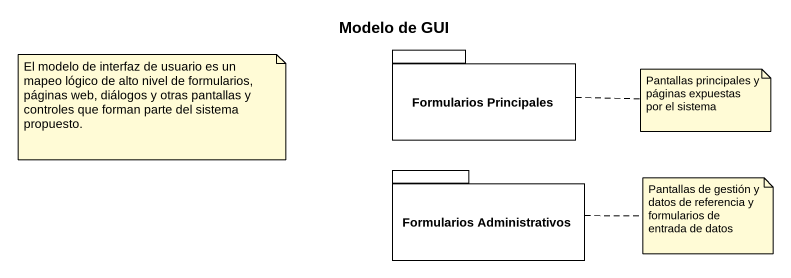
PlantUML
@startuml
title Modelo de GUI
package "Formularios Principales" as Formularios_Principales {
}
package "Formularios Administrativos" as Formularios_Administrativos {
}
note as N1
  El modelo de interfaz de usuario es un mapeo lógico de alto nivel de formularios, páginas web, diálogos y otras pantallas y controles que forman parte del sistema propuesto.
end note
note right of Formularios_Principales : Pantallas principales y páginas expuestas por el sistema
note right of Formularios_Administrativos : Pantallas de gestión y datos de referencia y formularios de entrada de datos
@enduml
